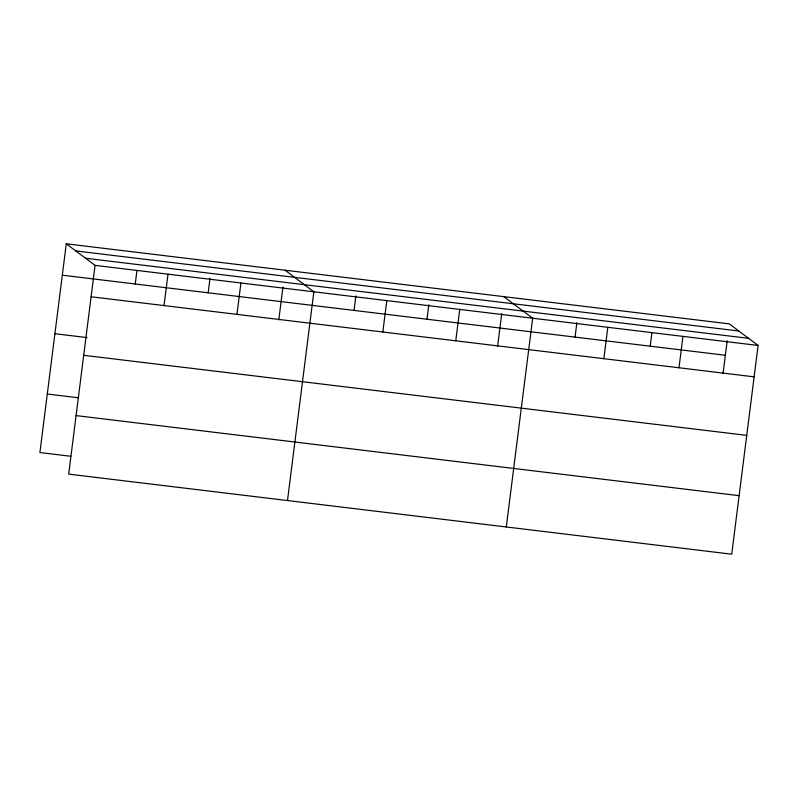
<?xml version="1.0" encoding="UTF-8"?>
<svg xmlns="http://www.w3.org/2000/svg" width="798" height="798" viewBox="0 0 798 798"><rect width="100%" height="100%" fill="white"/><g stroke="black" fill="none" stroke-linecap="round" stroke-linejoin="round"><path stroke-width="1.2" d="M66.274 243.799L95.062 265.375L68.688 474.122L731.726 554.201L758.1 345.454L729.312 323.878L66.274 243.799L39.9 452.546L70.803 456.276M135.241 283.998L136.917 270.712M164.029 305.574L167.999 274.183M208.178 292.806L210.004 278.312M236.966 314.382L240.926 282.991M278.801 319.898L282.941 287.12M287.489 500.546L313.863 291.799L285.076 270.223M354.043 310.422L355.878 295.938M382.831 331.998L386.801 300.607M426.98 319.23L428.805 304.746M455.768 340.806L459.728 309.425M497.603 346.332L501.743 313.554M506.291 526.979L532.665 318.232L503.877 296.647M575.059 337.115L576.884 322.621M603.847 358.691L607.807 327.3M650.2 346.192L651.876 332.906M678.988 367.768L682.958 336.377M723.038 373.554L727.178 340.776M75.77 250.921L738.808 331M85.556 258.253L748.604 338.332M95.062 265.375L758.1 345.454M62.304 275.19L725.342 355.26M91.092 296.766L754.13 376.846M54.912 333.714L87.052 337.594M83.7 355.29L746.738 435.369M47.291 394.013L78.194 397.753M76.079 415.598L739.128 495.678"/></g></svg>
